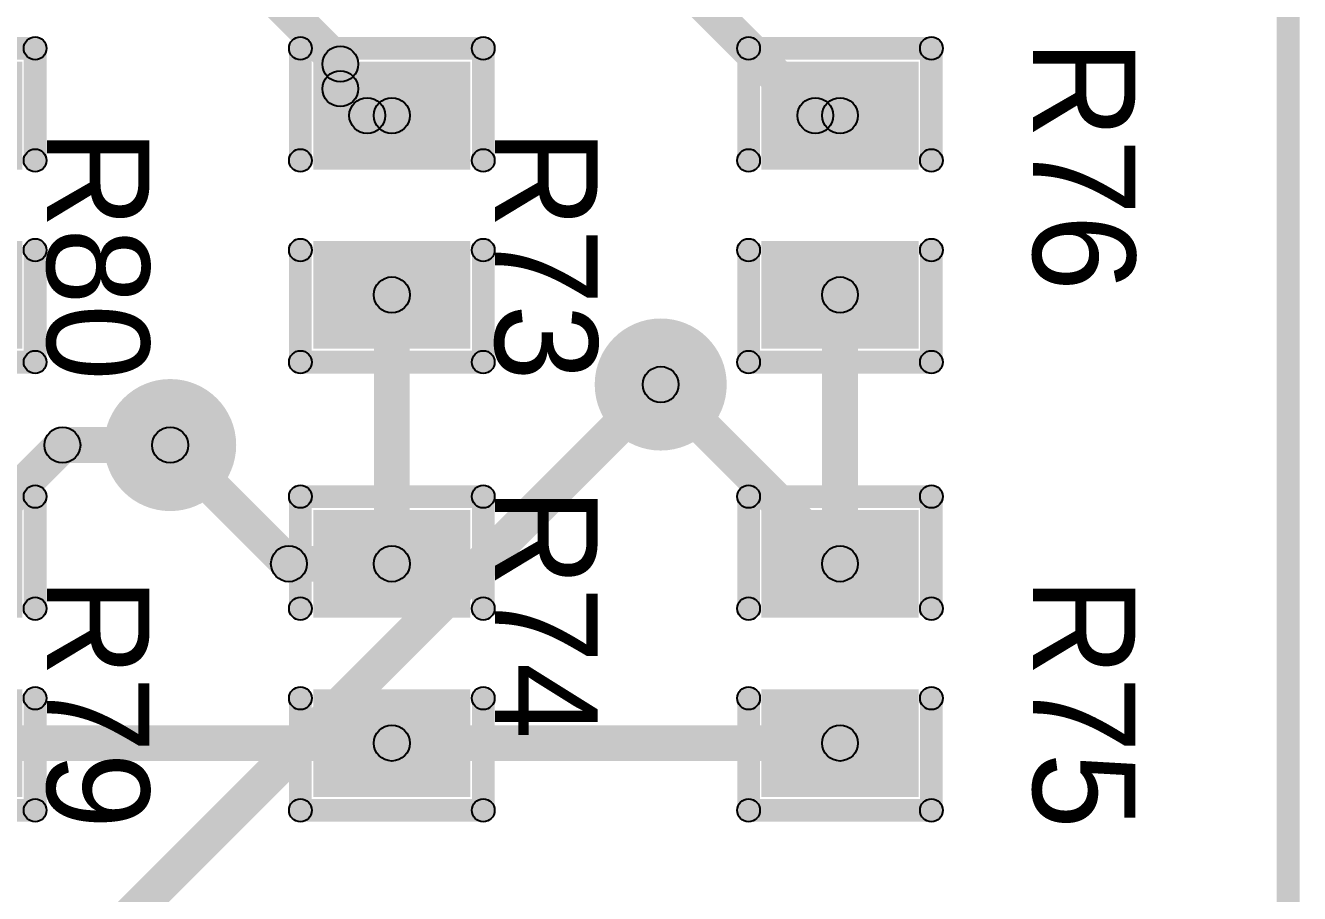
# Model space of a CAD drawing. Header units: millimetres. Extents: x 1.24 to 8.03, y 2.12 to 7.05.
# Drawn here: x 7.241 to 7.8, y 3.477 to 3.858 of the extents above; entities that cross this region are included whole.
import ezdxf

# ---------------------------------------------------------------- set-up
doc = ezdxf.new("R2010")
doc.units = ezdxf.units.MM
doc.header["$MEASUREMENT"] = 0
for name, color, linetype in [('BottomLayer', 5, 'Continuous'), ('BottomSolder', 6, 'Continuous'), ('KeepOutLayer', 6, 'Continuous'), ('TopLayer', 1, 'Continuous'), ('TopOverlay', 2, 'Continuous'), ('TopPaste', 8, 'Continuous'), ('TopSolder', 216, 'Continuous'), ('ViaHoleLayer', 16, 'Continuous')]:
    doc.layers.add(name, color=color, linetype=linetype)

# ---------------------------------------------------------------- blocks, each defined once
blk = doc.blocks.new('R0805_123')
at = {"layer": 'TopLayer'}
for points in [[(-0.05906, 0.03051), (-0.01969, 0.03051), (-0.01969, -0.03051), (-0.05906, -0.03051)], [(0.01969, 0.03051), (0.05906, 0.03051), (0.05906, -0.03051), (0.01969, -0.03051)]]:
    blk.add_hatch(color=1, dxfattribs=at).paths.add_polyline_path(points)
at = {"layer": 'TopOverlay'}
h = blk.add_hatch(color=2, dxfattribs=at)
edge = h.paths.add_edge_path()
edge.add_arc((-0.0689, 0.04016), 0.005, 0, 360)
h = blk.add_hatch(color=2, dxfattribs=at)
edge = h.paths.add_edge_path()
edge.add_arc((-0.0689, 0.04016), 0.005, 0, 360)
for points in [[(-0.0689, 0.03516), (-0.0689, 0.04516), (-0.01969, 0.04516), (-0.01969, 0.03516)], [(0.01969, 0.03516), (0.01969, 0.04516), (0.0689, 0.04516), (0.0689, 0.03516)], [(-0.0739, 0.04016), (-0.0639, 0.04016), (-0.0639, -0.04016), (-0.0739, -0.04016)], [(0.0639, 0.04016), (0.0739, 0.04016), (0.0739, -0.04016), (0.0639, -0.04016)], [(-0.0689, -0.04516), (-0.0689, -0.03516), (-0.01969, -0.03516), (-0.01969, -0.04516)], [(0.01969, -0.04516), (0.01969, -0.03516), (0.0689, -0.03516), (0.0689, -0.04516)]]:
    blk.add_hatch(color=2, dxfattribs=at).paths.add_polyline_path(points)
h = blk.add_hatch(color=2, dxfattribs=at)
edge = h.paths.add_edge_path()
edge.add_arc((-0.01969, 0.04016), 0.005, 0, 360)
h = blk.add_hatch(color=2, dxfattribs=at)
edge = h.paths.add_edge_path()
edge.add_arc((0.01969, 0.04016), 0.005, 0, 360)
h = blk.add_hatch(color=2, dxfattribs=at)
edge = h.paths.add_edge_path()
edge.add_arc((0.0689, 0.04016), 0.005, 0, 360)
h = blk.add_hatch(color=2, dxfattribs=at)
edge = h.paths.add_edge_path()
edge.add_arc((0.0689, 0.04016), 0.005, 0, 360)
h = blk.add_hatch(color=2, dxfattribs=at)
edge = h.paths.add_edge_path()
edge.add_arc((-0.0689, -0.04016), 0.005, 0, 360)
h = blk.add_hatch(color=2, dxfattribs=at)
edge = h.paths.add_edge_path()
edge.add_arc((-0.0689, -0.04016), 0.005, 0, 360)
h = blk.add_hatch(color=2, dxfattribs=at)
edge = h.paths.add_edge_path()
edge.add_arc((-0.01969, -0.04016), 0.005, 0, 360)
h = blk.add_hatch(color=2, dxfattribs=at)
edge = h.paths.add_edge_path()
edge.add_arc((0.01969, -0.04016), 0.005, 0, 360)
h = blk.add_hatch(color=2, dxfattribs=at)
edge = h.paths.add_edge_path()
edge.add_arc((0.0689, -0.04016), 0.005, 0, 360)
h = blk.add_hatch(color=2, dxfattribs=at)
edge = h.paths.add_edge_path()
edge.add_arc((0.0689, -0.04016), 0.005, 0, 360)
at = {"layer": 'TopPaste'}
for points in [[(-0.05906, 0.03051), (-0.01969, 0.03051), (-0.01969, -0.03051), (-0.05906, -0.03051)], [(0.01969, 0.03051), (0.05906, 0.03051), (0.05906, -0.03051), (0.01969, -0.03051)]]:
    blk.add_hatch(color=8, dxfattribs=at).paths.add_polyline_path(points)
at = {"layer": 'TopSolder'}
for points in [[(-0.06305, 0.03451), (-0.01569, 0.03451), (-0.01569, -0.03451), (-0.06305, -0.03451)], [(0.01569, 0.03451), (0.06305, 0.03451), (0.06305, -0.03451), (0.01569, -0.03451)]]:
    blk.add_hatch(color=216, dxfattribs=at).paths.add_polyline_path(points)
at = {"layer": 'TopOverlay'}
for centre in [(-0.0689, 0.04016), (-0.0689, 0.04016), (-0.01969, 0.04016), (0.01969, 0.04016), (0.0689, 0.04016), (0.0689, 0.04016), (-0.0689, -0.04016), (-0.0689, -0.04016), (-0.01969, -0.04016), (0.01969, -0.04016), (0.0689, -0.04016), (0.0689, -0.04016)]:
    blk.add_circle(centre, 0.005, dxfattribs=at)
blk = doc.blocks.new('R0805_124')
at = {"layer": 'TopLayer'}
for points in [[(-0.05906, 0.03051), (-0.01969, 0.03051), (-0.01969, -0.03051), (-0.05906, -0.03051)], [(0.01969, 0.03051), (0.05906, 0.03051), (0.05906, -0.03051), (0.01969, -0.03051)]]:
    blk.add_hatch(color=1, dxfattribs=at).paths.add_polyline_path(points)
at = {"layer": 'TopOverlay'}
h = blk.add_hatch(color=2, dxfattribs=at)
edge = h.paths.add_edge_path()
edge.add_arc((-0.0689, 0.04016), 0.005, 0, 360)
h = blk.add_hatch(color=2, dxfattribs=at)
edge = h.paths.add_edge_path()
edge.add_arc((-0.0689, 0.04016), 0.005, 0, 360)
for points in [[(-0.0689, 0.03516), (-0.0689, 0.04516), (-0.01969, 0.04516), (-0.01969, 0.03516)], [(0.01969, 0.03516), (0.01969, 0.04516), (0.0689, 0.04516), (0.0689, 0.03516)], [(-0.0739, 0.04016), (-0.0639, 0.04016), (-0.0639, -0.04016), (-0.0739, -0.04016)], [(0.0639, 0.04016), (0.0739, 0.04016), (0.0739, -0.04016), (0.0639, -0.04016)], [(-0.0689, -0.04516), (-0.0689, -0.03516), (-0.01969, -0.03516), (-0.01969, -0.04516)], [(0.01969, -0.04516), (0.01969, -0.03516), (0.0689, -0.03516), (0.0689, -0.04516)]]:
    blk.add_hatch(color=2, dxfattribs=at).paths.add_polyline_path(points)
h = blk.add_hatch(color=2, dxfattribs=at)
edge = h.paths.add_edge_path()
edge.add_arc((-0.01969, 0.04016), 0.005, 0, 360)
h = blk.add_hatch(color=2, dxfattribs=at)
edge = h.paths.add_edge_path()
edge.add_arc((0.01969, 0.04016), 0.005, 0, 360)
h = blk.add_hatch(color=2, dxfattribs=at)
edge = h.paths.add_edge_path()
edge.add_arc((0.0689, 0.04016), 0.005, 0, 360)
h = blk.add_hatch(color=2, dxfattribs=at)
edge = h.paths.add_edge_path()
edge.add_arc((0.0689, 0.04016), 0.005, 0, 360)
h = blk.add_hatch(color=2, dxfattribs=at)
edge = h.paths.add_edge_path()
edge.add_arc((-0.0689, -0.04016), 0.005, 0, 360)
h = blk.add_hatch(color=2, dxfattribs=at)
edge = h.paths.add_edge_path()
edge.add_arc((-0.0689, -0.04016), 0.005, 0, 360)
h = blk.add_hatch(color=2, dxfattribs=at)
edge = h.paths.add_edge_path()
edge.add_arc((-0.01969, -0.04016), 0.005, 0, 360)
h = blk.add_hatch(color=2, dxfattribs=at)
edge = h.paths.add_edge_path()
edge.add_arc((0.01969, -0.04016), 0.005, 0, 360)
h = blk.add_hatch(color=2, dxfattribs=at)
edge = h.paths.add_edge_path()
edge.add_arc((0.0689, -0.04016), 0.005, 0, 360)
h = blk.add_hatch(color=2, dxfattribs=at)
edge = h.paths.add_edge_path()
edge.add_arc((0.0689, -0.04016), 0.005, 0, 360)
at = {"layer": 'TopPaste'}
for points in [[(-0.05906, 0.03051), (-0.01969, 0.03051), (-0.01969, -0.03051), (-0.05906, -0.03051)], [(0.01969, 0.03051), (0.05906, 0.03051), (0.05906, -0.03051), (0.01969, -0.03051)]]:
    blk.add_hatch(color=8, dxfattribs=at).paths.add_polyline_path(points)
at = {"layer": 'TopSolder'}
for points in [[(-0.06305, 0.03451), (-0.01569, 0.03451), (-0.01569, -0.03451), (-0.06305, -0.03451)], [(0.01569, 0.03451), (0.06305, 0.03451), (0.06305, -0.03451), (0.01569, -0.03451)]]:
    blk.add_hatch(color=216, dxfattribs=at).paths.add_polyline_path(points)
at = {"layer": 'TopOverlay'}
for centre in [(-0.0689, 0.04016), (-0.0689, 0.04016), (-0.01969, 0.04016), (0.01969, 0.04016), (0.0689, 0.04016), (0.0689, 0.04016), (-0.0689, -0.04016), (-0.0689, -0.04016), (-0.01969, -0.04016), (0.01969, -0.04016), (0.0689, -0.04016), (0.0689, -0.04016)]:
    blk.add_circle(centre, 0.005, dxfattribs=at)
blk = doc.blocks.new('R0805_125')
at = {"layer": 'TopLayer'}
for points in [[(-0.05906, 0.03051), (-0.01969, 0.03051), (-0.01969, -0.03051), (-0.05906, -0.03051)], [(0.01969, 0.03051), (0.05906, 0.03051), (0.05906, -0.03051), (0.01969, -0.03051)]]:
    blk.add_hatch(color=1, dxfattribs=at).paths.add_polyline_path(points)
at = {"layer": 'TopOverlay'}
h = blk.add_hatch(color=2, dxfattribs=at)
edge = h.paths.add_edge_path()
edge.add_arc((-0.0689, 0.04016), 0.005, 0, 360)
h = blk.add_hatch(color=2, dxfattribs=at)
edge = h.paths.add_edge_path()
edge.add_arc((-0.0689, 0.04016), 0.005, 0, 360)
for points in [[(-0.0689, 0.03516), (-0.0689, 0.04516), (-0.01969, 0.04516), (-0.01969, 0.03516)], [(0.01969, 0.03516), (0.01969, 0.04516), (0.0689, 0.04516), (0.0689, 0.03516)], [(-0.0739, 0.04016), (-0.0639, 0.04016), (-0.0639, -0.04016), (-0.0739, -0.04016)], [(0.0639, 0.04016), (0.0739, 0.04016), (0.0739, -0.04016), (0.0639, -0.04016)], [(-0.0689, -0.04516), (-0.0689, -0.03516), (-0.01969, -0.03516), (-0.01969, -0.04516)], [(0.01969, -0.04516), (0.01969, -0.03516), (0.0689, -0.03516), (0.0689, -0.04516)]]:
    blk.add_hatch(color=2, dxfattribs=at).paths.add_polyline_path(points)
h = blk.add_hatch(color=2, dxfattribs=at)
edge = h.paths.add_edge_path()
edge.add_arc((-0.01969, 0.04016), 0.005, 0, 360)
h = blk.add_hatch(color=2, dxfattribs=at)
edge = h.paths.add_edge_path()
edge.add_arc((0.01969, 0.04016), 0.005, 0, 360)
h = blk.add_hatch(color=2, dxfattribs=at)
edge = h.paths.add_edge_path()
edge.add_arc((0.0689, 0.04016), 0.005, 0, 360)
h = blk.add_hatch(color=2, dxfattribs=at)
edge = h.paths.add_edge_path()
edge.add_arc((0.0689, 0.04016), 0.005, 0, 360)
h = blk.add_hatch(color=2, dxfattribs=at)
edge = h.paths.add_edge_path()
edge.add_arc((-0.0689, -0.04016), 0.005, 0, 360)
h = blk.add_hatch(color=2, dxfattribs=at)
edge = h.paths.add_edge_path()
edge.add_arc((-0.0689, -0.04016), 0.005, 0, 360)
h = blk.add_hatch(color=2, dxfattribs=at)
edge = h.paths.add_edge_path()
edge.add_arc((-0.01969, -0.04016), 0.005, 0, 360)
h = blk.add_hatch(color=2, dxfattribs=at)
edge = h.paths.add_edge_path()
edge.add_arc((0.01969, -0.04016), 0.005, 0, 360)
h = blk.add_hatch(color=2, dxfattribs=at)
edge = h.paths.add_edge_path()
edge.add_arc((0.0689, -0.04016), 0.005, 0, 360)
h = blk.add_hatch(color=2, dxfattribs=at)
edge = h.paths.add_edge_path()
edge.add_arc((0.0689, -0.04016), 0.005, 0, 360)
at = {"layer": 'TopPaste'}
for points in [[(-0.05906, 0.03051), (-0.01969, 0.03051), (-0.01969, -0.03051), (-0.05906, -0.03051)], [(0.01969, 0.03051), (0.05906, 0.03051), (0.05906, -0.03051), (0.01969, -0.03051)]]:
    blk.add_hatch(color=8, dxfattribs=at).paths.add_polyline_path(points)
at = {"layer": 'TopSolder'}
for points in [[(-0.06305, 0.03451), (-0.01569, 0.03451), (-0.01569, -0.03451), (-0.06305, -0.03451)], [(0.01569, 0.03451), (0.06305, 0.03451), (0.06305, -0.03451), (0.01569, -0.03451)]]:
    blk.add_hatch(color=216, dxfattribs=at).paths.add_polyline_path(points)
at = {"layer": 'TopOverlay'}
for centre in [(-0.0689, 0.04016), (-0.0689, 0.04016), (-0.01969, 0.04016), (0.01969, 0.04016), (0.0689, 0.04016), (0.0689, 0.04016), (-0.0689, -0.04016), (-0.0689, -0.04016), (-0.01969, -0.04016), (0.01969, -0.04016), (0.0689, -0.04016), (0.0689, -0.04016)]:
    blk.add_circle(centre, 0.005, dxfattribs=at)
blk = doc.blocks.new('R0805_126')
at = {"layer": 'TopLayer'}
for points in [[(-0.05906, 0.03051), (-0.01969, 0.03051), (-0.01969, -0.03051), (-0.05906, -0.03051)], [(0.01969, 0.03051), (0.05906, 0.03051), (0.05906, -0.03051), (0.01969, -0.03051)]]:
    blk.add_hatch(color=1, dxfattribs=at).paths.add_polyline_path(points)
at = {"layer": 'TopOverlay'}
h = blk.add_hatch(color=2, dxfattribs=at)
edge = h.paths.add_edge_path()
edge.add_arc((-0.0689, 0.04016), 0.005, 0, 360)
h = blk.add_hatch(color=2, dxfattribs=at)
edge = h.paths.add_edge_path()
edge.add_arc((-0.0689, 0.04016), 0.005, 0, 360)
for points in [[(-0.0689, 0.03516), (-0.0689, 0.04516), (-0.01969, 0.04516), (-0.01969, 0.03516)], [(0.01969, 0.03516), (0.01969, 0.04516), (0.0689, 0.04516), (0.0689, 0.03516)], [(-0.0739, 0.04016), (-0.0639, 0.04016), (-0.0639, -0.04016), (-0.0739, -0.04016)], [(0.0639, 0.04016), (0.0739, 0.04016), (0.0739, -0.04016), (0.0639, -0.04016)], [(-0.0689, -0.04516), (-0.0689, -0.03516), (-0.01969, -0.03516), (-0.01969, -0.04516)], [(0.01969, -0.04516), (0.01969, -0.03516), (0.0689, -0.03516), (0.0689, -0.04516)]]:
    blk.add_hatch(color=2, dxfattribs=at).paths.add_polyline_path(points)
h = blk.add_hatch(color=2, dxfattribs=at)
edge = h.paths.add_edge_path()
edge.add_arc((-0.01969, 0.04016), 0.005, 0, 360)
h = blk.add_hatch(color=2, dxfattribs=at)
edge = h.paths.add_edge_path()
edge.add_arc((0.01969, 0.04016), 0.005, 0, 360)
h = blk.add_hatch(color=2, dxfattribs=at)
edge = h.paths.add_edge_path()
edge.add_arc((0.0689, 0.04016), 0.005, 0, 360)
h = blk.add_hatch(color=2, dxfattribs=at)
edge = h.paths.add_edge_path()
edge.add_arc((0.0689, 0.04016), 0.005, 0, 360)
h = blk.add_hatch(color=2, dxfattribs=at)
edge = h.paths.add_edge_path()
edge.add_arc((-0.0689, -0.04016), 0.005, 0, 360)
h = blk.add_hatch(color=2, dxfattribs=at)
edge = h.paths.add_edge_path()
edge.add_arc((-0.0689, -0.04016), 0.005, 0, 360)
h = blk.add_hatch(color=2, dxfattribs=at)
edge = h.paths.add_edge_path()
edge.add_arc((-0.01969, -0.04016), 0.005, 0, 360)
h = blk.add_hatch(color=2, dxfattribs=at)
edge = h.paths.add_edge_path()
edge.add_arc((0.01969, -0.04016), 0.005, 0, 360)
h = blk.add_hatch(color=2, dxfattribs=at)
edge = h.paths.add_edge_path()
edge.add_arc((0.0689, -0.04016), 0.005, 0, 360)
h = blk.add_hatch(color=2, dxfattribs=at)
edge = h.paths.add_edge_path()
edge.add_arc((0.0689, -0.04016), 0.005, 0, 360)
at = {"layer": 'TopPaste'}
for points in [[(-0.05906, 0.03051), (-0.01969, 0.03051), (-0.01969, -0.03051), (-0.05906, -0.03051)], [(0.01969, 0.03051), (0.05906, 0.03051), (0.05906, -0.03051), (0.01969, -0.03051)]]:
    blk.add_hatch(color=8, dxfattribs=at).paths.add_polyline_path(points)
at = {"layer": 'TopSolder'}
for points in [[(-0.06305, 0.03451), (-0.01569, 0.03451), (-0.01569, -0.03451), (-0.06305, -0.03451)], [(0.01569, 0.03451), (0.06305, 0.03451), (0.06305, -0.03451), (0.01569, -0.03451)]]:
    blk.add_hatch(color=216, dxfattribs=at).paths.add_polyline_path(points)
at = {"layer": 'TopOverlay'}
for centre in [(-0.0689, 0.04016), (-0.0689, 0.04016), (-0.01969, 0.04016), (0.01969, 0.04016), (0.0689, 0.04016), (0.0689, 0.04016), (-0.0689, -0.04016), (-0.0689, -0.04016), (-0.01969, -0.04016), (0.01969, -0.04016), (0.0689, -0.04016), (0.0689, -0.04016)]:
    blk.add_circle(centre, 0.005, dxfattribs=at)
blk = doc.blocks.new('R0805_129')
at = {"layer": 'TopLayer'}
for points in [[(-0.05906, 0.03051), (-0.01969, 0.03051), (-0.01969, -0.03051), (-0.05906, -0.03051)], [(0.01969, 0.03051), (0.05906, 0.03051), (0.05906, -0.03051), (0.01969, -0.03051)]]:
    blk.add_hatch(color=1, dxfattribs=at).paths.add_polyline_path(points)
at = {"layer": 'TopOverlay'}
h = blk.add_hatch(color=2, dxfattribs=at)
edge = h.paths.add_edge_path()
edge.add_arc((-0.0689, 0.04016), 0.005, 0, 360)
h = blk.add_hatch(color=2, dxfattribs=at)
edge = h.paths.add_edge_path()
edge.add_arc((-0.0689, 0.04016), 0.005, 0, 360)
for points in [[(-0.0689, 0.03516), (-0.0689, 0.04516), (-0.01969, 0.04516), (-0.01969, 0.03516)], [(0.01969, 0.03516), (0.01969, 0.04516), (0.0689, 0.04516), (0.0689, 0.03516)], [(-0.0739, 0.04016), (-0.0639, 0.04016), (-0.0639, -0.04016), (-0.0739, -0.04016)], [(0.0639, 0.04016), (0.0739, 0.04016), (0.0739, -0.04016), (0.0639, -0.04016)], [(-0.0689, -0.04516), (-0.0689, -0.03516), (-0.01969, -0.03516), (-0.01969, -0.04516)], [(0.01969, -0.04516), (0.01969, -0.03516), (0.0689, -0.03516), (0.0689, -0.04516)]]:
    blk.add_hatch(color=2, dxfattribs=at).paths.add_polyline_path(points)
h = blk.add_hatch(color=2, dxfattribs=at)
edge = h.paths.add_edge_path()
edge.add_arc((-0.01969, 0.04016), 0.005, 0, 360)
h = blk.add_hatch(color=2, dxfattribs=at)
edge = h.paths.add_edge_path()
edge.add_arc((0.01969, 0.04016), 0.005, 0, 360)
h = blk.add_hatch(color=2, dxfattribs=at)
edge = h.paths.add_edge_path()
edge.add_arc((0.0689, 0.04016), 0.005, 0, 360)
h = blk.add_hatch(color=2, dxfattribs=at)
edge = h.paths.add_edge_path()
edge.add_arc((0.0689, 0.04016), 0.005, 0, 360)
h = blk.add_hatch(color=2, dxfattribs=at)
edge = h.paths.add_edge_path()
edge.add_arc((-0.0689, -0.04016), 0.005, 0, 360)
h = blk.add_hatch(color=2, dxfattribs=at)
edge = h.paths.add_edge_path()
edge.add_arc((-0.0689, -0.04016), 0.005, 0, 360)
h = blk.add_hatch(color=2, dxfattribs=at)
edge = h.paths.add_edge_path()
edge.add_arc((-0.01969, -0.04016), 0.005, 0, 360)
h = blk.add_hatch(color=2, dxfattribs=at)
edge = h.paths.add_edge_path()
edge.add_arc((0.01969, -0.04016), 0.005, 0, 360)
h = blk.add_hatch(color=2, dxfattribs=at)
edge = h.paths.add_edge_path()
edge.add_arc((0.0689, -0.04016), 0.005, 0, 360)
h = blk.add_hatch(color=2, dxfattribs=at)
edge = h.paths.add_edge_path()
edge.add_arc((0.0689, -0.04016), 0.005, 0, 360)
at = {"layer": 'TopPaste'}
for points in [[(-0.05906, 0.03051), (-0.01969, 0.03051), (-0.01969, -0.03051), (-0.05906, -0.03051)], [(0.01969, 0.03051), (0.05906, 0.03051), (0.05906, -0.03051), (0.01969, -0.03051)]]:
    blk.add_hatch(color=8, dxfattribs=at).paths.add_polyline_path(points)
at = {"layer": 'TopSolder'}
for points in [[(-0.06305, 0.03451), (-0.01569, 0.03451), (-0.01569, -0.03451), (-0.06305, -0.03451)], [(0.01569, 0.03451), (0.06305, 0.03451), (0.06305, -0.03451), (0.01569, -0.03451)]]:
    blk.add_hatch(color=216, dxfattribs=at).paths.add_polyline_path(points)
at = {"layer": 'TopOverlay'}
for centre in [(-0.0689, 0.04016), (-0.0689, 0.04016), (-0.01969, 0.04016), (0.01969, 0.04016), (0.0689, 0.04016), (0.0689, 0.04016), (-0.0689, -0.04016), (-0.0689, -0.04016), (-0.01969, -0.04016), (0.01969, -0.04016), (0.0689, -0.04016), (0.0689, -0.04016)]:
    blk.add_circle(centre, 0.005, dxfattribs=at)
blk = doc.blocks.new('R0805_130')
at = {"layer": 'TopLayer'}
for points in [[(-0.05906, 0.03051), (-0.01969, 0.03051), (-0.01969, -0.03051), (-0.05906, -0.03051)], [(0.01969, 0.03051), (0.05906, 0.03051), (0.05906, -0.03051), (0.01969, -0.03051)]]:
    blk.add_hatch(color=1, dxfattribs=at).paths.add_polyline_path(points)
at = {"layer": 'TopOverlay'}
h = blk.add_hatch(color=2, dxfattribs=at)
edge = h.paths.add_edge_path()
edge.add_arc((-0.0689, 0.04016), 0.005, 0, 360)
h = blk.add_hatch(color=2, dxfattribs=at)
edge = h.paths.add_edge_path()
edge.add_arc((-0.0689, 0.04016), 0.005, 0, 360)
for points in [[(-0.0689, 0.03516), (-0.0689, 0.04516), (-0.01969, 0.04516), (-0.01969, 0.03516)], [(0.01969, 0.03516), (0.01969, 0.04516), (0.0689, 0.04516), (0.0689, 0.03516)], [(-0.0739, 0.04016), (-0.0639, 0.04016), (-0.0639, -0.04016), (-0.0739, -0.04016)], [(0.0639, 0.04016), (0.0739, 0.04016), (0.0739, -0.04016), (0.0639, -0.04016)], [(-0.0689, -0.04516), (-0.0689, -0.03516), (-0.01969, -0.03516), (-0.01969, -0.04516)], [(0.01969, -0.04516), (0.01969, -0.03516), (0.0689, -0.03516), (0.0689, -0.04516)]]:
    blk.add_hatch(color=2, dxfattribs=at).paths.add_polyline_path(points)
h = blk.add_hatch(color=2, dxfattribs=at)
edge = h.paths.add_edge_path()
edge.add_arc((-0.01969, 0.04016), 0.005, 0, 360)
h = blk.add_hatch(color=2, dxfattribs=at)
edge = h.paths.add_edge_path()
edge.add_arc((0.01969, 0.04016), 0.005, 0, 360)
h = blk.add_hatch(color=2, dxfattribs=at)
edge = h.paths.add_edge_path()
edge.add_arc((0.0689, 0.04016), 0.005, 0, 360)
h = blk.add_hatch(color=2, dxfattribs=at)
edge = h.paths.add_edge_path()
edge.add_arc((0.0689, 0.04016), 0.005, 0, 360)
h = blk.add_hatch(color=2, dxfattribs=at)
edge = h.paths.add_edge_path()
edge.add_arc((-0.0689, -0.04016), 0.005, 0, 360)
h = blk.add_hatch(color=2, dxfattribs=at)
edge = h.paths.add_edge_path()
edge.add_arc((-0.0689, -0.04016), 0.005, 0, 360)
h = blk.add_hatch(color=2, dxfattribs=at)
edge = h.paths.add_edge_path()
edge.add_arc((-0.01969, -0.04016), 0.005, 0, 360)
h = blk.add_hatch(color=2, dxfattribs=at)
edge = h.paths.add_edge_path()
edge.add_arc((0.01969, -0.04016), 0.005, 0, 360)
h = blk.add_hatch(color=2, dxfattribs=at)
edge = h.paths.add_edge_path()
edge.add_arc((0.0689, -0.04016), 0.005, 0, 360)
h = blk.add_hatch(color=2, dxfattribs=at)
edge = h.paths.add_edge_path()
edge.add_arc((0.0689, -0.04016), 0.005, 0, 360)
at = {"layer": 'TopPaste'}
for points in [[(-0.05906, 0.03051), (-0.01969, 0.03051), (-0.01969, -0.03051), (-0.05906, -0.03051)], [(0.01969, 0.03051), (0.05906, 0.03051), (0.05906, -0.03051), (0.01969, -0.03051)]]:
    blk.add_hatch(color=8, dxfattribs=at).paths.add_polyline_path(points)
at = {"layer": 'TopSolder'}
for points in [[(-0.06305, 0.03451), (-0.01569, 0.03451), (-0.01569, -0.03451), (-0.06305, -0.03451)], [(0.01569, 0.03451), (0.06305, 0.03451), (0.06305, -0.03451), (0.01569, -0.03451)]]:
    blk.add_hatch(color=216, dxfattribs=at).paths.add_polyline_path(points)
at = {"layer": 'TopOverlay'}
for centre in [(-0.0689, 0.04016), (-0.0689, 0.04016), (-0.01969, 0.04016), (0.01969, 0.04016), (0.0689, 0.04016), (0.0689, 0.04016), (-0.0689, -0.04016), (-0.0689, -0.04016), (-0.01969, -0.04016), (0.01969, -0.04016), (0.0689, -0.04016), (0.0689, -0.04016)]:
    blk.add_circle(centre, 0.005, dxfattribs=at)

msp = doc.modelspace()

# ---------------------------------------------------------------- hatches: boundary and pattern name
at = {"layer": 'BottomLayer'}
h = msp.add_hatch(color=5, dxfattribs=at)
edge = h.paths.add_edge_path()
edge.add_arc((7.51968, 3.70079), 0.025, 0, 360)
for points in [[(7.13155, 3.30152), (7.12042, 3.31265), (7.51412, 3.70636), (7.52525, 3.69522)], [(5.79297, 2.19916), (5.78183, 2.21029), (7.25131, 3.67977), (7.26245, 3.66864)], [(7.25688, 3.66633), (7.25688, 3.68208), (7.3042, 3.68208), (7.3042, 3.66633)]]:
    msp.add_hatch(color=5, dxfattribs=at).paths.add_polyline_path(points)
h = msp.add_hatch(color=5, dxfattribs=at)
edge = h.paths.add_edge_path()
edge.add_arc((7.51968, 3.70079), 0.00787, 0, 360)
h = msp.add_hatch(color=5, dxfattribs=at)
edge = h.paths.add_edge_path()
edge.add_arc((7.3042, 3.6742), 0.025, 0, 360)
h = msp.add_hatch(color=5, dxfattribs=at)
edge = h.paths.add_edge_path()
edge.add_arc((7.25688, 3.6742), 0.00787, 0, 360)
h = msp.add_hatch(color=5, dxfattribs=at)
edge = h.paths.add_edge_path()
edge.add_arc((7.25688, 3.6742), 0.00787, 0, 360)
h = msp.add_hatch(color=5, dxfattribs=at)
edge = h.paths.add_edge_path()
edge.add_arc((7.3042, 3.6742), 0.00787, 0, 360)
at = {"layer": 'BottomSolder'}
h = msp.add_hatch(color=6, dxfattribs=at)
edge = h.paths.add_edge_path()
edge.add_arc((7.51968, 3.70079), 0.029, 0, 360)
h = msp.add_hatch(color=6, dxfattribs=at)
edge = h.paths.add_edge_path()
edge.add_arc((7.3042, 3.6742), 0.029, 0, 360)
at = {"layer": 'KeepOutLayer'}
msp.add_hatch(color=6, dxfattribs=at).paths.add_polyline_path([(7.79028, 6.49606), (7.80028, 6.49606), (7.80028, 2.12598), (7.79028, 2.12598)])
at = {"layer": 'TopLayer'}
for points in [[(7.51754, 3.87782), (7.52868, 3.88895), (7.59317, 3.82447), (7.58203, 3.81333)], [(7.34351, 3.86583), (7.35464, 3.87697), (7.3845, 3.8471), (7.37337, 3.83597)], [(7.38681, 3.83071), (7.37106, 3.83071), (7.37106, 3.84154), (7.38681, 3.84154)], [(7.37337, 3.82514), (7.3845, 3.83628), (7.39632, 3.82447), (7.38518, 3.81333)], [(7.39075, 3.81102), (7.39075, 3.82677), (7.40157, 3.82677), (7.40157, 3.81102)], [(7.5876, 3.81102), (7.5876, 3.82677), (7.59843, 3.82677), (7.59843, 3.81102)], [(7.40945, 3.62205), (7.3937, 3.62205), (7.3937, 3.74016), (7.40945, 3.74016)], [(7.6063, 3.62205), (7.59055, 3.62205), (7.59055, 3.74016), (7.6063, 3.74016)], [(7.51412, 3.69522), (7.52525, 3.70636), (7.60399, 3.62761), (7.59286, 3.61648)], [(7.29863, 3.66864), (7.30977, 3.67977), (7.36193, 3.62761), (7.35079, 3.61648)], [(7.35636, 3.61417), (7.35636, 3.62992), (7.40157, 3.62992), (7.40157, 3.61417)], [(7.20472, 3.53543), (7.20472, 3.55118), (7.40157, 3.55118), (7.40157, 3.53543)], [(7.40157, 3.53543), (7.40157, 3.55118), (7.59843, 3.55118), (7.59843, 3.53543)]]:
    msp.add_hatch(color=1, dxfattribs=at).paths.add_polyline_path(points)
h = msp.add_hatch(color=1, dxfattribs=at)
edge = h.paths.add_edge_path()
edge.add_arc((7.37894, 3.84154), 0.00787, 0, 360)
h = msp.add_hatch(color=1, dxfattribs=at)
edge = h.paths.add_edge_path()
edge.add_arc((7.37894, 3.84154), 0.00787, 0, 360)
h = msp.add_hatch(color=1, dxfattribs=at)
edge = h.paths.add_edge_path()
edge.add_arc((7.37894, 3.83071), 0.00787, 0, 360)
h = msp.add_hatch(color=1, dxfattribs=at)
edge = h.paths.add_edge_path()
edge.add_arc((7.37894, 3.83071), 0.00787, 0, 360)
h = msp.add_hatch(color=1, dxfattribs=at)
edge = h.paths.add_edge_path()
edge.add_arc((7.39075, 3.8189), 0.00787, 0, 360)
h = msp.add_hatch(color=1, dxfattribs=at)
edge = h.paths.add_edge_path()
edge.add_arc((7.39075, 3.8189), 0.00787, 0, 360)
h = msp.add_hatch(color=1, dxfattribs=at)
edge = h.paths.add_edge_path()
edge.add_arc((7.40157, 3.8189), 0.00787, 0, 360)
h = msp.add_hatch(color=1, dxfattribs=at)
edge = h.paths.add_edge_path()
edge.add_arc((7.5876, 3.8189), 0.00787, 0, 360)
h = msp.add_hatch(color=1, dxfattribs=at)
edge = h.paths.add_edge_path()
edge.add_arc((7.5876, 3.8189), 0.00787, 0, 360)
h = msp.add_hatch(color=1, dxfattribs=at)
edge = h.paths.add_edge_path()
edge.add_arc((7.59843, 3.8189), 0.00787, 0, 360)
h = msp.add_hatch(color=1, dxfattribs=at)
edge = h.paths.add_edge_path()
edge.add_arc((7.40157, 3.74016), 0.00787, 0, 360)
h = msp.add_hatch(color=1, dxfattribs=at)
edge = h.paths.add_edge_path()
edge.add_arc((7.59843, 3.74016), 0.00787, 0, 360)
h = msp.add_hatch(color=1, dxfattribs=at)
edge = h.paths.add_edge_path()
edge.add_arc((7.51968, 3.70079), 0.025, 0, 360)
h = msp.add_hatch(color=1, dxfattribs=at)
edge = h.paths.add_edge_path()
edge.add_arc((7.51968, 3.70079), 0.00787, 0, 360)
h = msp.add_hatch(color=1, dxfattribs=at)
edge = h.paths.add_edge_path()
edge.add_arc((7.3042, 3.6742), 0.025, 0, 360)
h = msp.add_hatch(color=1, dxfattribs=at)
edge = h.paths.add_edge_path()
edge.add_arc((7.3042, 3.6742), 0.00787, 0, 360)
h = msp.add_hatch(color=1, dxfattribs=at)
edge = h.paths.add_edge_path()
edge.add_arc((7.35636, 3.62205), 0.00787, 0, 360)
h = msp.add_hatch(color=1, dxfattribs=at)
edge = h.paths.add_edge_path()
edge.add_arc((7.35636, 3.62205), 0.00787, 0, 360)
h = msp.add_hatch(color=1, dxfattribs=at)
edge = h.paths.add_edge_path()
edge.add_arc((7.40157, 3.62205), 0.00787, 0, 360)
h = msp.add_hatch(color=1, dxfattribs=at)
edge = h.paths.add_edge_path()
edge.add_arc((7.40157, 3.62205), 0.00787, 0, 360)
h = msp.add_hatch(color=1, dxfattribs=at)
edge = h.paths.add_edge_path()
edge.add_arc((7.59843, 3.62205), 0.00787, 0, 360)
h = msp.add_hatch(color=1, dxfattribs=at)
edge = h.paths.add_edge_path()
edge.add_arc((7.59843, 3.62205), 0.00787, 0, 360)
h = msp.add_hatch(color=1, dxfattribs=at)
edge = h.paths.add_edge_path()
edge.add_arc((7.40157, 3.54331), 0.00787, 0, 360)
h = msp.add_hatch(color=1, dxfattribs=at)
edge = h.paths.add_edge_path()
edge.add_arc((7.40157, 3.54331), 0.00787, 0, 360)
h = msp.add_hatch(color=1, dxfattribs=at)
edge = h.paths.add_edge_path()
edge.add_arc((7.40157, 3.54331), 0.00787, 0, 360)
h = msp.add_hatch(color=1, dxfattribs=at)
edge = h.paths.add_edge_path()
edge.add_arc((7.40157, 3.54331), 0.00787, 0, 360)
h = msp.add_hatch(color=1, dxfattribs=at)
edge = h.paths.add_edge_path()
edge.add_arc((7.59843, 3.54331), 0.00787, 0, 360)
h = msp.add_hatch(color=1, dxfattribs=at)
edge = h.paths.add_edge_path()
edge.add_arc((7.59843, 3.54331), 0.00787, 0, 360)
h = msp.add_hatch(color=1, dxfattribs=at)
edge = h.paths.add_edge_path()
edge.add_arc((7.59843, 3.54331), 0.00787, 0, 360)
at = {"layer": 'TopSolder'}
h = msp.add_hatch(color=216, dxfattribs=at)
edge = h.paths.add_edge_path()
edge.add_arc((7.51968, 3.70079), 0.029, 0, 360)
h = msp.add_hatch(color=216, dxfattribs=at)
edge = h.paths.add_edge_path()
edge.add_arc((7.3042, 3.6742), 0.029, 0, 360)
at = {"layer": 'ViaHoleLayer'}
h = msp.add_hatch(color=16, dxfattribs=at)
edge = h.paths.add_edge_path()
edge.add_arc((7.51968, 3.70079), 0.014, 0, 360)
h = msp.add_hatch(color=16, dxfattribs=at)
edge = h.paths.add_edge_path()
edge.add_arc((7.3042, 3.6742), 0.014, 0, 360)

# ---------------------------------------------------------------- linework, layer by layer
at = {"layer": 'BottomLayer'}
for centre in [(7.51968, 3.70079), (7.25688, 3.6742), (7.25688, 3.6742), (7.3042, 3.6742)]:
    msp.add_circle(centre, 0.00787, dxfattribs=at)
at = {"layer": 'TopLayer'}
for centre in [(7.37894, 3.84154), (7.37894, 3.84154), (7.37894, 3.83071), (7.37894, 3.83071), (7.39075, 3.8189), (7.39075, 3.8189), (7.40157, 3.8189), (7.5876, 3.8189), (7.5876, 3.8189), (7.59843, 3.8189), (7.40157, 3.74016), (7.59843, 3.74016), (7.51968, 3.70079), (7.3042, 3.6742), (7.35636, 3.62205), (7.35636, 3.62205), (7.40157, 3.62205), (7.40157, 3.62205), (7.59843, 3.62205), (7.59843, 3.62205), (7.40157, 3.54331), (7.40157, 3.54331), (7.40157, 3.54331), (7.40157, 3.54331), (7.59843, 3.54331), (7.59843, 3.54331), (7.59843, 3.54331)]:
    msp.add_circle(centre, 0.00787, dxfattribs=at)

# ---------------------------------------------------------------- block references
at = {"rotation": 90}
for name, p in [('R0805_130', (7.20472, 3.77953)), ('R0805_123', (7.40157, 3.77953)), ('R0805_126', (7.59843, 3.77953)), ('R0805_129', (7.20472, 3.58268)), ('R0805_124', (7.40157, 3.58268)), ('R0805_125', (7.59843, 3.58268))]:
    msp.add_blockref(name, p, dxfattribs=at)

# ---------------------------------------------------------------- texts
at = {"layer": 'TopOverlay'}
for s, p in [('R76', (7.68317, 3.85227)), ('R80', (7.25009, 3.8129)), ('R73', (7.44695, 3.8129)), ('R74', (7.44695, 3.65542)), ('R79', (7.25009, 3.61605)), ('R75', (7.68317, 3.61605))]:
    msp.add_text(s, height=0.045, rotation=270, dxfattribs=at).set_placement(p)

doc.saveas('drawing.dxf')
